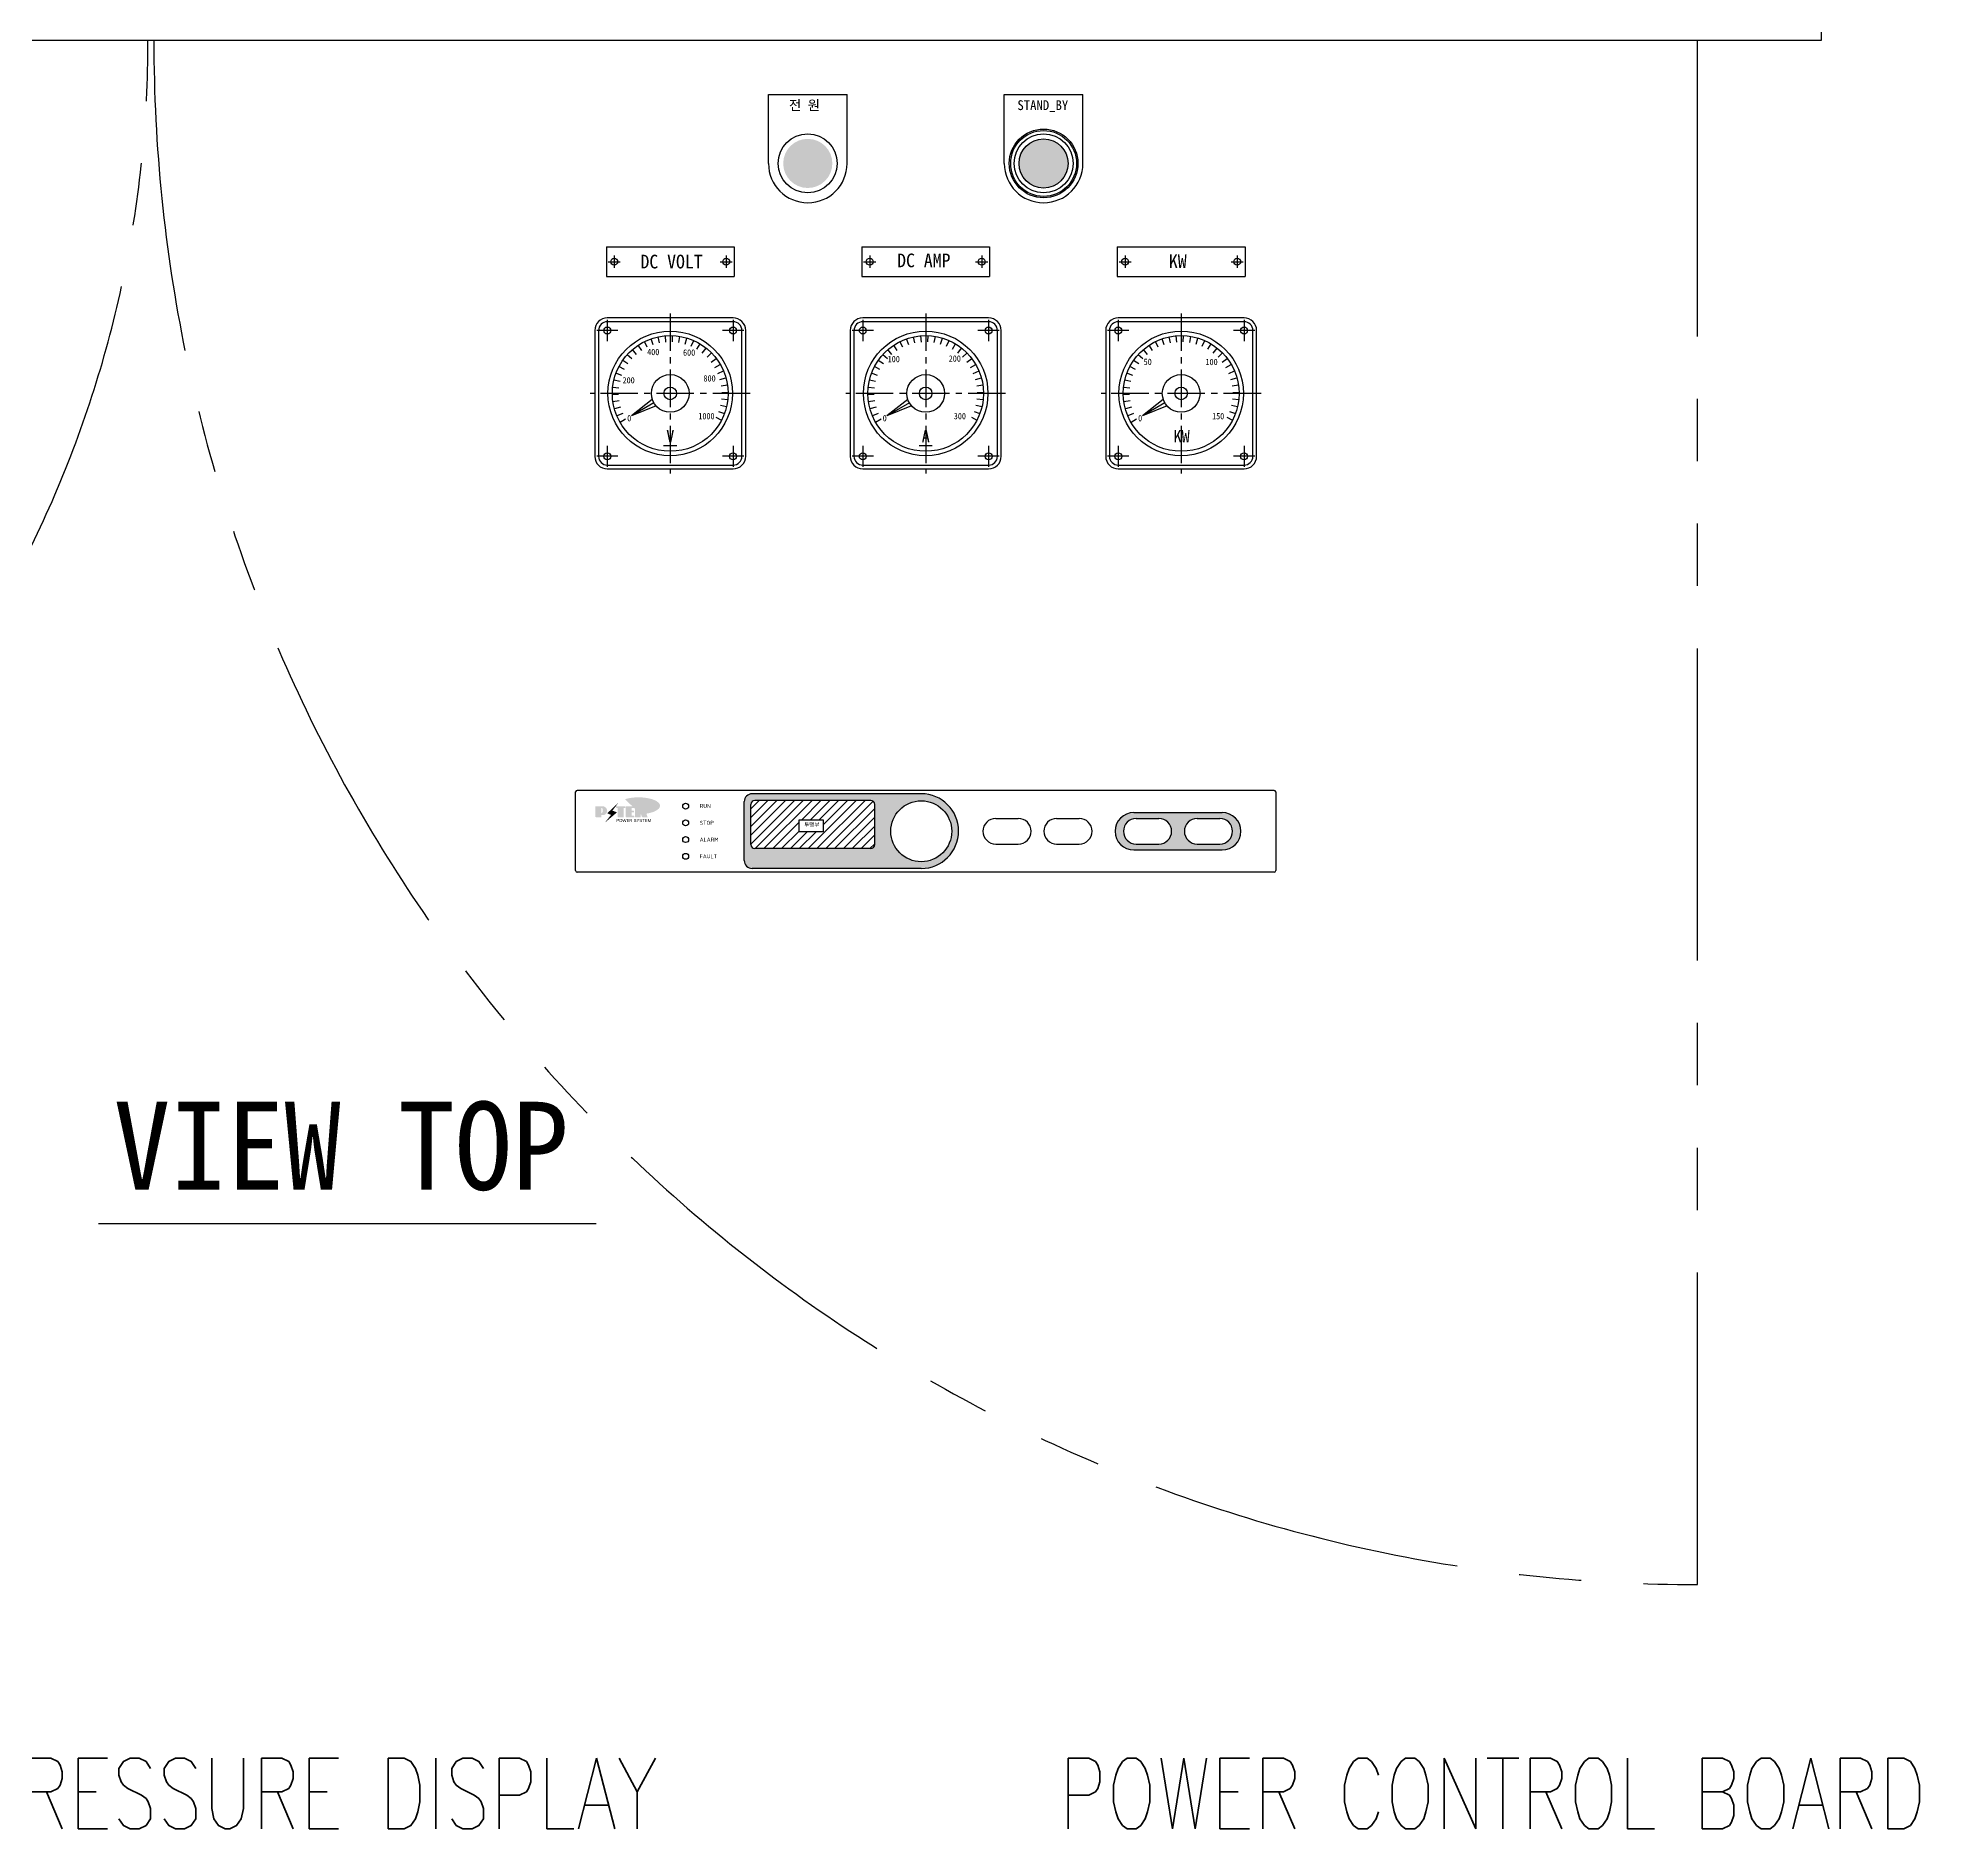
# Model space of a CAD drawing. Header units: millimetres. Extents: x -8980 to 16421, y 0 to 6237.
# Drawn here: x -5838 to -4865, y 4134 to 5045 of the extents above; entities that cross this region are included whole.
import ezdxf
from ezdxf.enums import TextEntityAlignment as Align

# ---------------------------------------------------------------- set-up
doc = ezdxf.new("R2010")
doc.units = ezdxf.units.MM
for name, pattern in [('CENTER', [50.8, 31.75, -6.35, 6.35, -6.35]), ('CENTER2', [28.575, 19.05, -3.175, 3.175, -3.175]), ('PHANTOM2', [31.75, 15.875, -3.175, 3.175, -3.175, 3.175, -3.175])]:
    doc.linetypes.add(name, pattern=pattern)
for name, color, linetype in [('4', 7, 'Continuous'), ('8', 2, 'Continuous'), ('case', 3, 'Continuous'), ('CEN', 1, 'CENTER'), ('SINK', 151, 'Continuous'), ('TAMPLATE', 7, 'Continuous')]:
    doc.layers.add(name, color=color, linetype=linetype)
doc.styles.add('h1', font='')
doc.styles.add('HAN', font='')
doc.styles.add('SINGLE', font='romans.shx', dxfattribs={"width": 0.75, "bigfont": 'ghs.shx'})
doc.styles.get("Standard").update_dxf_attribs({"font": 'ISOCP.SHX', "bigfont": 'WHGTXT.SHX'})
doc.styles.get('h1').set_extended_font_data('New Gulim')
doc.styles.get('HAN').set_extended_font_data('GulimChe')
doc.dimstyles.new('PS-10', dxfattribs={"dimscale": 10, "dimtxt": 3.2, "dimasz": 2.5, "dimexe": 2, "dimexo": 2.5, "dimgap": 2, "dimtad": 1, "dimtoh": 1, "dimrnd": 0.05, "dimzin": 12, "dimdsep": 46, "dimtxsty": 'Standard', "dimcen": 0, "dimclrt": 2, "dimazin": 3, "dimtfac": 1, "dimtofl": 0, "dimtmove": 0, "dimatfit": 3, "dimfxl": 0, "dimtolj": 1, "dimtzin": 0, "dimarcsym": 0})

# ---------------------------------------------------------------- blocks, each defined once
blk = doc.blocks.new('A$C5BCB7C3E')
for p, q in [((-4, 7.5), (61, 7.5)), ((-4, 7.5), (-4, -7.5)), ((-3.08, 0), (3.08, 0)), ((0, 3.08), (0, -3.08)), ((53.92, 0), (60.08, 0)), ((57, 3.08), (57, -3.08)), ((61, 7.5), (61, -7.5)), ((-4, -7.5), (61, -7.5))]:
    blk.add_line(p, q)
for centre in [(0, 0), (57, 0)]:
    blk.add_circle(centre, 1.75)
at = {"layer": 'CEN', "color": 1, "linetype": 'CENTER'}
for p, q in [((-3.08, 0), (3.08, 0)), ((-3.08, 0), (3.08, 0)), ((0, 3.08), (0, -3.08)), ((0, 3.08), (0, -3.08)), ((0, 3.08), (0, -3.08)), ((0, 3.08), (0, -3.08)), ((53.92, 0), (60.08, 0)), ((53.92, 0), (60.08, 0)), ((53.92, 0), (60.08, 0)), ((53.92, 0), (60.08, 0)), ((57, 3.08), (57, -3.08)), ((57, 3.08), (57, -3.08)), ((57, 3.08), (57, -3.08)), ((57, 3.08), (57, -3.08))]:
    blk.add_line(p, q, dxfattribs=at)
at = {"color": 3, "style": 'HAN'}
blk.add_text('DC VOLT', height=7, dxfattribs=at).set_placement((13.36, -3.43))
blk = doc.blocks.new('A$C34360021')
for p, q in [((-4, 7.5), (61, 7.5)), ((-4, 7.5), (-4, -7.5)), ((-3.08, 0), (3.08, 0)), ((0, 3.08), (0, -3.08)), ((53.92, 0), (60.08, 0)), ((57, 3.08), (57, -3.08)), ((61, 7.5), (61, -7.5)), ((-4, -7.5), (61, -7.5))]:
    blk.add_line(p, q)
for centre in [(0, 0), (57, 0)]:
    blk.add_circle(centre, 1.75)
at = {"layer": 'CEN', "color": 1, "linetype": 'CENTER'}
for p, q in [((-3.08, 0), (3.08, 0)), ((-3.08, 0), (3.08, 0)), ((-3.08, 0), (3.08, 0)), ((-3.08, 0), (3.08, 0)), ((0, 3.08), (0, -3.08)), ((0, 3.08), (0, -3.08)), ((0, 3.08), (0, -3.08)), ((0, 3.08), (0, -3.08)), ((53.92, 0), (60.08, 0)), ((53.92, 0), (60.08, 0)), ((53.92, 0), (60.08, 0)), ((53.92, 0), (60.08, 0)), ((57, 3.08), (57, -3.08)), ((57, 3.08), (57, -3.08)), ((57, 3.08), (57, -3.08)), ((57, 3.08), (57, -3.08))]:
    blk.add_line(p, q, dxfattribs=at)
at = {"color": 3, "style": 'HAN'}
blk.add_text('DC AMP', height=7, dxfattribs=at).set_placement((13.97, -2.83))
blk = doc.blocks.new('A$C6F9E4155')
for p, q in [((-4, 7.5), (-4, -7.5)), ((-4, 7.5), (61, 7.5)), ((-3.08, 0), (3.08, 0)), ((0, 3.08), (0, -3.08)), ((53.92, 0), (60.08, 0)), ((57, 3.08), (57, -3.08)), ((61, 7.5), (61, -7.5)), ((-4, -7.5), (61, -7.5))]:
    blk.add_line(p, q)
for centre in [(0, 0), (57, 0)]:
    blk.add_circle(centre, 1.75)
at = {"layer": 'CEN', "color": 1, "linetype": 'CENTER'}
for p, q in [((-3.08, 0), (3.08, 0)), ((-3.08, 0), (3.08, 0)), ((-3.08, 0), (3.08, 0)), ((-3.08, 0), (3.08, 0)), ((0, 3.08), (0, -3.08)), ((0, 3.08), (0, -3.08)), ((0, 3.08), (0, -3.08)), ((0, 3.08), (0, -3.08)), ((53.92, 0), (60.08, 0)), ((53.92, 0), (60.08, 0)), ((53.92, 0), (60.08, 0)), ((53.92, 0), (60.08, 0)), ((57, 3.08), (57, -3.08)), ((57, 3.08), (57, -3.08)), ((57, 3.08), (57, -3.08)), ((57, 3.08), (57, -3.08))]:
    blk.add_line(p, q, dxfattribs=at)
at = {"color": 3, "style": 'HAN'}
blk.add_text('KW', height=7, dxfattribs=at).set_placement((22.26, -3.27))
blk = doc.blocks.new('A$C4862291F')
for color, points in [(7, [(-12.5, 0, 1), (12.5, 0, 1)]), (1, [(107.5, 0, 1), (132.5, 0, 1)])]:
    blk.add_hatch(color=color).paths.add_polyline_path(points)
for p, q in [((-20, 35), (20, 35)), ((-20, 0), (-20, 35)), ((20, 0), (20, 35)), ((100, 35, 0), (140, 35, 0)), ((100, 0, 0), (100, 35, 0)), ((140, 0, 0), (140, 35, 0))]:
    blk.add_line(p, q)
at = {"color": 3}
for centre in [(0, 0), (0, 0), (120, 0), (120, 0, 0), (120, 0, 0)]:
    blk.add_circle(centre, 15, dxfattribs=at)
for centre, radius in [((0, 0), 15), ((120, 0, 0), 17.5), ((120, 0, 0), 16.75), ((120, 0, 0), 15), ((120, 0, 0), 12.5)]:
    blk.add_circle(centre, radius)
at = {"color": 0}
blk.add_circle((120, 0, 0), 15, dxfattribs=at)
blk.add_circle((120, 0, 0), 15, dxfattribs=at)
blk.add_circle((120, 0, 0), 15, dxfattribs=at)
blk.add_circle((120, 0, 0), 15, dxfattribs=at)
blk.add_circle((120, 0, 0), 15, dxfattribs=at)
for centre in [(0, 0), (120, 0, 0)]:
    blk.add_arc(centre, 20, 180, 0)
at = {"layer": 'case', "color": 3}
blk.add_circle((120, 0, 0), 15, dxfattribs=at)
at = {"style": 'HAN'}
for s, p in [('전 원', (-9.58, 27.14)), ('STAND_BY', (106.68, 27.14, 0))]:
    blk.add_text(s, height=5, dxfattribs=at).set_placement(p)
blk = doc.blocks.new('A$C1517136A')
at = {"color": 1, "linetype": 'CENTER2'}
for p, q in [((0, 40.66), (0, -40.66)), ((0, 40.66), (0, -40.66)), ((0, 40.66), (0, -40.66)), ((40.66, 0), (-40.66, 0)), ((40.66, 0), (-40.66, 0)), ((40.66, 0), (-40.66, 0))]:
    blk.add_line(p, q, dxfattribs=at)
for p, q in [((-38.4, 32.29), (-38.4, -32.66)), ((-36.48, 32), (-36.48, -32)), ((32, 38.4), (-32, 38.4)), ((32, 36.48), (-32, 36.48)), ((-2.2, 26.15), (-2.46, 29.34)), ((1.1, 26.22), (1.23, 29.41)), ((36.48, -32, 0), (36.48, 32, 0)), ((38.4, -32, 0), (38.4, 32, 0)), ((-19.5, 17.56), (-21.88, 19.7)), ((-17.15, 19.86), (-19.24, 22.29)), ((-14.52, 21.86), (-16.29, 24.52)), ((-11.67, 23.5), (-13.09, 26.37)), ((-8.63, 24.78), (-9.68, 27.8)), ((-5.46, 25.67), (-6.12, 28.8)), ((4.38, 25.87), (4.91, 29.03)), ((7.58, 25.12), (8.51, 28.18)), ((10.67, 23.97), (11.97, 26.89)), ((13.59, 22.44), (15.25, 25.18)), ((16.3, 20.56), (18.29, 23.07)), ((18.75, 18.36), (21.03, 20.6)), ((-24.59, 9.15), (-27.59, 10.26)), ((-23.25, 12.16), (-26.09, 13.64)), ((-21.55, 14.98), (-24.17, 16.8)), ((20.9, 15.86), (23.45, 17.8)), ((22.72, 13.12), (25.5, 14.72)), ((24.19, 10.17), (27.14, 11.41)), ((-26.1, 2.74), (-29.28, 3.08)), ((-25.55, 5.99), (-28.66, 6.72)), ((25.27, 7.06), (28.36, 7.92)), ((25.96, 3.83), (29.12, 4.3)), ((26.23, 0.55), (29.43, 0.62)), ((-26.23, -0.55), (-29.43, -0.62)), ((-25.96, -3.83), (-29.12, -4.3)), ((-25.27, -7.06), (-28.36, -7.92)), ((24.59, -9.15), (27.59, -10.26)), ((25.55, -5.99), (28.66, -6.72)), ((26.1, -2.74), (29.28, -3.08)), ((-24.19, -10.17), (-27.14, -11.41)), ((-22.72, -13.12), (-25.5, -14.72)), ((23.25, -12.16), (26.09, -13.64)), ((-32, -36.48), (32, -36.48)), ((-32, -38.4), (32, -38.4))]:
    blk.add_line(p, q)
at = {"color": 1, "linetype": 'CENTER'}
for p, q in [((-26.58, 32), (-37.42, 32)), ((-32, 37.42), (-32, 26.58)), ((37.42, 32), (26.58, 32)), ((32, 37.42), (32, 26.58)), ((-32, -26.58), (-32, -37.42)), ((32, -26.58), (32, -37.42)), ((-26.58, -32), (-37.42, -32)), ((37.42, -32), (26.58, -32))]:
    blk.add_line(p, q, dxfattribs=at)
at = {"color": 3}
for p in [(-9.11, -3.02), (-8.31, -4.8), (-7.17, -6.38)]:
    blk.add_line(p, (-19.69, -11.37), dxfattribs=at)
for centre, radius in [((-32, 32), 1.76), ((0, 0), 31.68), ((0, 0), 29.44), ((32, 32), 1.76), ((0, 0), 9.6), ((0, 0), 3.2), ((-32, -32), 1.76), ((32, -32), 1.76)]:
    blk.add_circle(centre, radius)
blk.add_circle((0, 0), 31.68, dxfattribs=at)
blk.add_circle((0, 0), 31.68, dxfattribs=at)
blk.add_circle((0, 0), 31.68, dxfattribs=at)
for centre, radius, start, end in [((-32, 32), 6.4, 90, 180), ((-32, 32), 4.48, 90, 180), ((32, 32), 6.4, 0, 90), ((32, 32), 4.48, 0, 90), ((-32, -32), 6.4, 180, 270), ((-32, -32), 4.48, 180, 270), ((32, -32), 6.4, 270, 0), ((32, -32), 4.48, 270, 0)]:
    blk.add_arc(centre, radius, start, end)
at = {"color": 3, "style": 'HAN'}
for s, p in [('50', (-19.09, 17.69, -2066.5)), ('100', (12.38, 17.61, -2066.5)), ('0', (-21.89, -10.98, -2066.5)), ('150', (15.72, -9.95, -2066.5))]:
    blk.add_text(s, height=3.2, dxfattribs=at).set_placement(p, align=Align.TOP_LEFT)
at = {"color": 3, "insert": (-3.92, -18.55), "char_height": 6.4, "attachment_point": 1, "style": 'HAN'}
blk.add_mtext('KW', dxfattribs=at)
blk = doc.blocks.new('A$C7956288B')
at = {"color": 1, "linetype": 'CENTER2'}
for p, q in [((0, 40.66), (0, -40.66)), ((40.66, 0), (-40.66, 0))]:
    blk.add_line(p, q, dxfattribs=at)
for p, q in [((-38.4, 32.29), (-38.4, -32.66)), ((-36.48, 32), (-36.48, -32)), ((32, 38.4), (-32, 38.4)), ((32, 36.48), (-32, 36.48)), ((-2.2, 26.15), (-2.46, 29.34)), ((1.1, 26.22), (1.23, 29.41)), ((36.48, -32, 0), (36.48, 32, 0)), ((38.4, -32, 0), (38.4, 32, 0)), ((-19.5, 17.56), (-21.88, 19.7)), ((-17.15, 19.86), (-19.24, 22.29)), ((-14.52, 21.86), (-16.29, 24.52)), ((-11.67, 23.5), (-13.09, 26.37)), ((-8.63, 24.78), (-9.68, 27.8)), ((-5.46, 25.67), (-6.12, 28.8)), ((4.38, 25.87), (4.91, 29.03)), ((7.58, 25.12), (8.51, 28.18)), ((10.67, 23.97), (11.97, 26.89)), ((13.59, 22.44), (15.25, 25.18)), ((16.3, 20.56), (18.29, 23.07)), ((18.75, 18.36), (21.03, 20.6)), ((-24.59, 9.15), (-27.59, 10.26)), ((-23.25, 12.16), (-26.09, 13.64)), ((-21.55, 14.98), (-24.17, 16.8)), ((20.9, 15.86), (23.45, 17.8)), ((22.72, 13.12), (25.5, 14.72)), ((24.19, 10.17), (27.14, 11.41)), ((-26.1, 2.74), (-29.28, 3.08)), ((-25.55, 5.99), (-28.66, 6.72)), ((25.27, 7.06), (28.36, 7.92)), ((25.96, 3.83), (29.12, 4.3)), ((26.23, 0.55), (29.43, 0.62)), ((-26.23, -0.55), (-29.43, -0.62)), ((-25.96, -3.83), (-29.12, -4.3)), ((-25.27, -7.06), (-28.36, -7.92)), ((24.59, -9.15), (27.59, -10.26)), ((25.55, -5.99), (28.66, -6.72)), ((26.1, -2.74), (29.28, -3.08)), ((-24.19, -10.17), (-27.14, -11.41)), ((-22.72, -13.12), (-25.5, -14.72)), ((23.25, -12.16), (26.09, -13.64)), ((-32, -36.48), (32, -36.48)), ((-32, -38.4), (32, -38.4))]:
    blk.add_line(p, q)
at = {"color": 1, "linetype": 'CENTER'}
for p, q in [((-26.58, 32), (-37.42, 32)), ((-32, 37.42), (-32, 26.58)), ((37.42, 32), (26.58, 32)), ((32, 37.42), (32, 26.58)), ((-32, -26.58), (-32, -37.42)), ((32, -26.58), (32, -37.42)), ((-26.58, -32), (-37.42, -32)), ((37.42, -32), (26.58, -32))]:
    blk.add_line(p, q, dxfattribs=at)
at = {"color": 3}
for p, q in [((-9.11, -3.02), (-19.69, -11.37)), ((-8.31, -4.8), (-19.69, -11.37)), ((-7.17, -6.38), (-19.69, -11.37)), ((-3.36, -26.47), (3.36, -26.47))]:
    blk.add_line(p, q, dxfattribs=at)
for centre, radius in [((-32, 32), 1.76), ((0, 0), 31.68), ((0, 0), 29.44), ((32, 32), 1.76), ((0, 0), 9.6), ((0, 0), 3.2), ((-32, -32), 1.76), ((32, -32), 1.76)]:
    blk.add_circle(centre, radius)
for centre, radius, start, end in [((-32, 32), 6.4, 90, 180), ((-32, 32), 4.48, 90, 180), ((32, 32), 6.4, 0, 90), ((32, 32), 4.48, 0, 90), ((-32, -32), 6.4, 180, 270), ((-32, -32), 4.48, 180, 270), ((32, -32), 6.4, 270, 0), ((32, -32), 4.48, 270, 0)]:
    blk.add_arc(centre, radius, start, end)
at = {"color": 3, "style": 'HAN'}
for s, p in [('400', (-11.73, 22.68, -2066.5)), ('600', (6.53, 22.4, -2066.5)), ('200', (-24.25, 8.29, -2066.5)), ('800', (16.94, 9.25, -2066.5)), ('0', (-21.89, -10.98, -2066.5)), ('1000', (14.3, -9.95, -2066.5))]:
    blk.add_text(s, height=3.2, dxfattribs=at).set_placement(p, align=Align.TOP_LEFT)
at = {"color": 3, "insert": (-2.03, -18.55), "char_height": 6.4, "attachment_point": 1, "style": 'HAN'}
blk.add_mtext('V', dxfattribs=at)
blk = doc.blocks.new('A$C348D2C00')
at = {"color": 1, "linetype": 'CENTER2'}
for p, q in [((0, 40.66), (0, -40.66)), ((0, 40.66), (0, -40.66)), ((40.66, 0), (-40.66, 0)), ((40.66, 0), (-40.66, 0))]:
    blk.add_line(p, q, dxfattribs=at)
for p, q in [((-38.4, 32.29), (-38.4, -32.66)), ((-36.48, 32), (-36.48, -32)), ((32, 38.4), (-32, 38.4)), ((32, 36.48), (-32, 36.48)), ((-2.2, 26.15), (-2.46, 29.34)), ((1.1, 26.22), (1.23, 29.41)), ((36.48, -32, 0), (36.48, 32, 0)), ((38.4, -32, 0), (38.4, 32, 0)), ((-19.5, 17.56), (-21.88, 19.7)), ((-17.15, 19.86), (-19.24, 22.29)), ((-14.52, 21.86), (-16.29, 24.52)), ((-11.67, 23.5), (-13.09, 26.37)), ((-8.63, 24.78), (-9.68, 27.8)), ((-5.46, 25.67), (-6.12, 28.8)), ((4.38, 25.87), (4.91, 29.03)), ((7.58, 25.12), (8.51, 28.18)), ((10.67, 23.97), (11.97, 26.89)), ((13.59, 22.44), (15.25, 25.18)), ((16.3, 20.56), (18.29, 23.07)), ((18.75, 18.36), (21.03, 20.6)), ((-24.59, 9.15), (-27.59, 10.26)), ((-23.25, 12.16), (-26.09, 13.64)), ((-21.55, 14.98), (-24.17, 16.8)), ((20.9, 15.86), (23.45, 17.8)), ((22.72, 13.12), (25.5, 14.72)), ((24.19, 10.17), (27.14, 11.41)), ((-26.1, 2.74), (-29.28, 3.08)), ((-25.55, 5.99), (-28.66, 6.72)), ((25.27, 7.06), (28.36, 7.92)), ((25.96, 3.83), (29.12, 4.3)), ((26.23, 0.55), (29.43, 0.62)), ((-26.23, -0.55), (-29.43, -0.62)), ((-25.96, -3.83), (-29.12, -4.3)), ((-25.27, -7.06), (-28.36, -7.92)), ((24.59, -9.15), (27.59, -10.26)), ((25.55, -5.99), (28.66, -6.72)), ((26.1, -2.74), (29.28, -3.08)), ((-24.19, -10.17), (-27.14, -11.41)), ((-22.72, -13.12), (-25.5, -14.72)), ((23.25, -12.16), (26.09, -13.64)), ((-32, -36.48), (32, -36.48)), ((-32, -38.4), (32, -38.4))]:
    blk.add_line(p, q)
at = {"color": 1, "linetype": 'CENTER'}
for p, q in [((-26.58, 32), (-37.42, 32)), ((-32, 37.42), (-32, 26.58)), ((37.42, 32), (26.58, 32)), ((32, 37.42), (32, 26.58)), ((-32, -26.58), (-32, -37.42)), ((32, -26.58), (32, -37.42)), ((-26.58, -32), (-37.42, -32)), ((37.42, -32), (26.58, -32))]:
    blk.add_line(p, q, dxfattribs=at)
at = {"color": 3}
for p, q in [((-9.11, -3.02), (-19.69, -11.37)), ((-8.31, -4.8), (-19.69, -11.37)), ((-7.17, -6.38), (-19.69, -11.37)), ((-3.36, -26.47), (3.36, -26.47))]:
    blk.add_line(p, q, dxfattribs=at)
for centre, radius in [((-32, 32), 1.76), ((0, 0), 31.68), ((0, 0), 29.44), ((32, 32), 1.76), ((0, 0), 9.6), ((0, 0), 3.2), ((-32, -32), 1.76), ((32, -32), 1.76)]:
    blk.add_circle(centre, radius)
for centre, radius, start, end in [((-32, 32), 6.4, 90, 180), ((-32, 32), 4.48, 90, 180), ((32, 32), 6.4, 0, 90), ((32, 32), 4.48, 0, 90), ((-32, -32), 6.4, 180, 270), ((-32, -32), 4.48, 180, 270), ((32, -32), 6.4, 270, 0), ((32, -32), 4.48, 270, 0)]:
    blk.add_arc(centre, radius, start, end)
at = {"color": 3, "style": 'HAN'}
for s, p in [('100', (-19.36, 19.07, -2066.5)), ('200', (11.71, 19.35, -2066.5)), ('0', (-21.89, -10.98, -2066.5)), ('300', (14.3, -9.95, -2066.5))]:
    blk.add_text(s, height=3.2, dxfattribs=at).set_placement(p, align=Align.TOP_LEFT)
at = {"color": 3, "insert": (-2.03, -18.55), "char_height": 6.4, "attachment_point": 1, "style": 'HAN'}
blk.add_mtext('A', dxfattribs=at)
blk = doc.blocks.new('A$C625E00E4')
h = blk.add_hatch(color=152)
edge = h.paths.add_edge_path(flags=16)
edge.add_arc((175.89, 0), 15.5, 0, 360)
edge = h.paths.add_edge_path(flags=16)
edge.add_arc((150.2, 13.68), 2, 0, 90)
edge.add_line((150.2, 15.68), (91.2, 15.68))
edge.add_arc((91.2, 13.68), 2, 90, 180)
edge.add_line((89.2, 13.68), (89.2, -6.82))
edge.add_arc((91.2, -6.82), 2, 180, 270)
edge.add_line((91.2, -8.82), (150.2, -8.82))
edge.add_arc((150.2, -6.82), 2, 270, 360)
edge.add_line((152.2, -6.82), (152.2, 13.68))
edge = h.paths.add_edge_path()
edge.add_arc((89.8, 15.08), 4, 90, 180)
edge.add_line((85.8, 15.08), (85.8, -14.92))
edge.add_arc((89.8, -14.92), 4, 180, 270)
edge.add_line((89.8, -18.92), (175.89, -18.92))
edge.add_arc((175.89, 0.08), 19, 270, 450)
edge.add_line((175.89, 19.08), (89.8, 19.08))
h = blk.add_hatch()
h.set_pattern_fill('ANSI31', color=256, style=0)
h.set_pattern_definition([(45, (-12264.8705, -317.9555), (-2.245064, 2.245064), [])])
h.paths.add_polyline_path([(113.77, 5.88), (125.95, 5.88), (125.95, -0.27), (113.77, -0.27)], flags=16)
edge = h.paths.add_edge_path()
edge.add_arc((150.2, -6.82), 2, 270, 360)
edge.add_line((152.2, -6.82), (152.2, 13.68))
edge.add_arc((150.2, 13.68), 2, 0, 90)
edge.add_line((150.2, 15.68), (91.2, 15.68))
edge.add_arc((91.2, 13.68), 2, 90, 180)
edge.add_line((89.2, 13.68), (89.2, -6.82))
edge.add_arc((91.2, -6.82), 2, 180, 270)
edge.add_line((91.2, -8.82), (150.2, -8.82))
h.paths.add_polyline_path([(115.6, 1.41), (124.78, 1.41), (124.78, 5.14), (115.6, 5.14)], flags=8)
h = blk.add_hatch(color=252)
edge = h.paths.add_edge_path()
edge.add_line((284.04, 9.5), (329.04, 9.5))
edge.add_arc((329.04, 0), 9.5, -90, 90, ccw=False)
edge.add_line((329.04, -9.5), (284.04, -9.5))
edge.add_arc((284.04, 0), 9.5, 90, 270, ccw=False)
edge = h.paths.add_edge_path(flags=16)
edge.add_line((316.29, 6.5), (327.79, 6.5))
edge.add_arc((327.79, 0), 6.5, -90, 90, ccw=False)
edge.add_line((327.79, -6.5), (316.29, -6.5))
edge.add_arc((316.29, 0), 6.5, 90, 270, ccw=False)
edge = h.paths.add_edge_path(flags=16)
edge.add_arc((296.79, 0), 6.5, 270, 450)
edge.add_line((296.79, 6.5), (285.29, 6.5))
edge.add_arc((285.29, 0), 6.5, 90, 270)
edge.add_line((285.29, -6.5), (296.79, -6.5))
at = {"layer": 'TAMPLATE'}
h = blk.add_hatch(color=1, dxfattribs=at)
h.paths.add_polyline_path([(12.85, 8.37), (13.69, 8.37, 1), (13.69, 12.74), (10.12, 12.74), (10.12, 7.28), (12.85, 7.28)])
h.paths.add_polyline_path([(12.85, 9.12), (12.85, 12.01), (12.99, 12.01, -0.414214), (13.71, 11.29), (13.71, 9.84, -0.414214), (12.99, 9.12)], flags=16)
h.paths.add_polyline_path([(24.23, 12.01), (25.07, 12.01), (25.07, 12.74), (20.62, 12.74), (20.62, 12.01), (21.46, 12.01), (21.46, 7.28), (24.23, 7.28)])
h.paths.add_polyline_path([(28.26, 9.75), (29.49, 9.75), (29.49, 10.51), (28.26, 10.51), (28.26, 12.01), (29.49, 12.01), (29.49, 12.74), (25.53, 12.74), (25.53, 7.28), (29.64, 7.28), (29.64, 8), (28.26, 8)])
h.paths.add_polyline_path([(32.94, 9.6), (33.76, 7.28), (36.44, 7.28), (35.07, 11.68), (36.38, 12.74), (35.13, 12.74), (32.94, 11.34), (32.94, 12.74), (30.19, 12.74), (30.19, 7.28), (32.94, 7.28)])
h = blk.add_hatch(color=250, dxfattribs=at)
h.paths.add_polyline_path([(13.05, 11.85), (13.18, 11.85, -0.129793), (13.54, 11.75, 0.221832), (12.99, 12.01), (12.85, 12.01), (12.85, 9.12), (12.99, 9.12, 0.02048), (13.05, 9.12)], flags=17)
h.paths.add_polyline_path([(13.05, 8.2), (13.89, 8.2, 0.72362), (15.19, 12.14, -0.679777), (13.69, 8.37), (12.85, 8.37), (12.85, 7.28), (10.32, 7.28), (10.32, 7.12), (13.05, 7.12)])
h.paths.add_polyline_path([(17.87, 8.22), (14.82, 4.37), (15.19, 4.69), (18.06, 8.31), (16.17, 9.19), (21.51, 14.25), (21.78, 14.61), (15.98, 9.1)])
h.paths.add_polyline_path([(20.81, 12.01), (20.81, 11.85), (21.46, 11.85), (21.46, 12.01)], flags=17)
h.paths.add_polyline_path([(24.43, 11.85), (25.27, 11.85), (25.27, 12.57), (25.07, 12.57), (25.07, 12.01), (24.23, 12.01), (24.23, 7.28), (21.66, 7.28), (21.66, 7.12), (24.43, 7.12)])
h.paths.add_polyline_path([(29.69, 10.35), (29.49, 10.35), (29.49, 9.75), (28.26, 9.75), (28.26, 8), (28.46, 8), (28.46, 9.58), (29.69, 9.58)])
h.paths.add_polyline_path([(29.84, 7.84), (29.64, 7.84), (29.64, 7.28), (25.73, 7.28), (25.73, 7.12), (29.84, 7.12)])
h.paths.add_polyline_path([(29.69, 12.57), (29.49, 12.57), (29.49, 12.01), (28.26, 12.01), (28.26, 10.51), (28.46, 10.51), (28.46, 11.85), (29.69, 11.85)])
h.paths.add_polyline_path([(33.13, 12.57), (32.94, 12.57), (32.94, 11.34), (33.13, 11.46)])
h.paths.add_polyline_path([(33.13, 9.04), (32.94, 9.6), (32.94, 7.28), (30.39, 7.28), (30.39, 7.12), (33.13, 7.12)])
h.paths.add_polyline_path([(36.58, 12.57), (36.18, 12.57), (35.07, 11.68), (36.44, 7.28), (33.9, 7.28), (33.95, 7.12), (36.63, 7.12), (35.26, 11.51)])
blk.add_hatch(color=5, dxfattribs=at).paths.add_polyline_path([(21.05, 9.59), (18.73, 10.51), (21.98, 14.69), (16.17, 9.19), (18.06, 8.31), (15.01, 4.46)])
h = blk.add_hatch(color=151, dxfattribs=at)
edge = h.paths.add_edge_path()
edge.add_ellipse((32.06, 12.96), major_axis=(-10.9, 0), ratio=0.39426, start_angle=111.51268, end_angle=334.46902)
edge.add_ellipse((30.76, 12.62), major_axis=(-10.1, 0), ratio=0.40699, start_angle=121.30662, end_angle=327.74369, ccw=False)
edge.add_line((36.01, 9.11), (36.06, 8.97))
for p, q in [((0, -20), (0, 20)), ((355.5, 20.8), (0.8, 20.8)), ((356.3, 20), (356.3, -20)), ((85.8, -14.92), (85.8, 15.08)), ((89.2, -6.82), (89.2, 13.68)), ((175.89, 19.08, 0), (89.8, 19.08)), ((150.2, 15.68), (91.2, 15.68)), ((152.2, -6.82), (152.2, 13.68)), ((284.04, 9.5), (329.04, 9.5)), ((150.2, -8.82), (91.2, -8.82)), ((284.04, -9.5), (329.04, -9.5)), ((175.89, -18.92, 0), (89.8, -18.92)), ((355.5, -20.8), (0.8, -20.8))]:
    blk.add_line(p, q)
blk.add_lwpolyline([(113.77, 5.88), (125.95, 5.88), (125.95, -0.27), (113.77, -0.27)], close=True)
at = {"color": 1}
for centre in [(56, 12.75), (56, 4.25), (56, -4.25), (56, -12.75)]:
    blk.add_circle(centre, 1.5, dxfattribs=at)
for centre, radius in [((56, 12.75), 1.5), ((175.89, 0, 0), 15.5), ((56, 4.25), 1.5), ((56, -4.25), 1.5), ((56, -12.75), 1.5)]:
    blk.add_circle(centre, radius)
for centre, radius, start, end in [((0.8, 20), 0.8, 90, 180), ((355.5, 20), 0.8, 0, 90), ((89.8, 15.08), 4, 90, 180), ((91.2, 13.68), 2, 90, 180), ((150.2, 13.68), 2, 0, 90), ((175.89, 0.08, 0), 19, 270, 90), ((284.04, 0), 9.5, 90, 270), ((329.04, 0), 9.5, 270, 90), ((91.2, -6.82), 2, 180, 270), ((150.2, -6.82), 2, 270, 0), ((89.8, -14.92), 4, 180, 270), ((0.8, -20), 0.8, 180, 270), ((355.5, -20), 0.8, 270, 0)]:
    blk.add_arc(centre, radius, start, end)
at = {"layer": 'SINK'}
for p, q in [((213.79, 6.5), (225.29, 6.5)), ((244.79, 6.5), (256.29, 6.5)), ((285.29, 6.5), (296.79, 6.5)), ((316.29, 6.5), (327.79, 6.5)), ((213.79, -6.5), (225.29, -6.5)), ((244.79, -6.5), (256.29, -6.5)), ((285.29, -6.5), (296.79, -6.5)), ((316.29, -6.5), (327.79, -6.5))]:
    blk.add_line(p, q, dxfattribs=at)
for centre, start, end in [((213.79, 0), 90, 270), ((225.29, 0), 270, 90), ((244.79, 0), 90, 270), ((256.29, 0), 270, 90), ((285.29, 0), 90, 270), ((296.79, 0), 270, 90), ((316.29, 0), 90, 270), ((327.79, 0), 270, 90)]:
    blk.add_arc(centre, 6.5, start, end, dxfattribs=at)
at = {"char_height": 2, "width": 17.6795, "attachment_point": 1}
for s, insert in [('{\\C250;RUN}', (63.14, 13.86)), ('{\\C250;STOP}', (63.14, 5.32)), ('{\\C250;ALARM}', (63.14, -3.25)), ('{\\C250;FAULT}', (63.14, -11.72))]:
    blk.add_mtext(s, dxfattribs=dict(at, insert=insert))
at = {"insert": (116.35, 4.39, -1905.73), "char_height": 2, "width": 17.6795, "attachment_point": 1, "style": 'h1'}
blk.add_mtext('{\\C254;투명부}', dxfattribs=at)
at = {"layer": 'TAMPLATE', "insert": (20.71, 6.26), "char_height": 1.573, "width": 57.5583, "attachment_point": 1}
blk.add_mtext('{\\fGulim|b0|i0|c129|p50;\\C250;POWER SYSTEM}', dxfattribs=at)

msp = doc.modelspace()

# ---------------------------------------------------------------- linework, layer by layer
at = {"color": 6, "linetype": 'PHANTOM2', "ltscale": 10}
msp.add_line((-4993.462, 4258.547, 0), (-4993.462, 5044.047, 0), dxfattribs=at)
msp.add_line((-5807.086, 4442.208, 0), (-5553.838, 4442.208, 0))
at = {"color": 3, "elevation": 0}
msp.add_lwpolyline([(-6430.462, 5744.047), (-4930.462, 5744.047), (-4930.462, 5044.047), (-6430.462, 5044.047)], close=True, dxfattribs=at)
at = {"color": 6, "linetype": 'PHANTOM2', "ltscale": 10}
for centre, radius, start, end in [((-6367.462, 5044.047, 0), 585.5, 270, 0), ((-4993.462, 5044.047, 0), 785.5, 180, 270)]:
    msp.add_arc(centre, radius, start, end, dxfattribs=at)

# ---------------------------------------------------------------- block references
for name, p in [('A$C4862291F', (-5446.212, 4981.511, 0)), ('A$C5BCB7C3E', (-5544.712, 4931.511, 0)), ('A$C34360021', (-5414.712, 4931.511, 0)), ('A$C6F9E4155', (-5284.712, 4931.511, 0)), ('A$C7956288B', (-5516.212, 4864.511, 0)), ('A$C348D2C00', (-5386.212, 4864.511, 0)), ('A$C1517136A', (-5256.212, 4864.511, 0)), ('A$C625E00E4', (-5564.362, 4641.782, 0))]:
    msp.add_blockref(name, p)

# ---------------------------------------------------------------- texts
at = {"color": 2, "style": 'HAN'}
msp.add_text('VIEW TOP', height=44.8, dxfattribs=at).set_placement((-5799.479, 4459.388, 0))
at = {"layer": '8', "char_height": 35.84, "attachment_point": 5, "style": 'SINGLE'}
for s, insert in [('\\A1;TEMPERATURE & PRESSURE DISPLAY', (-5854.358, 4152.254, 0)), ('\\A1;POWER CONTROL BOARD', (-5097.645, 4152.254, 0))]:
    msp.add_mtext(s, dxfattribs=dict(at, insert=insert))

# ---------------------------------------------------------------- leaders
at = {"layer": '4', "color": 0}
msp.add_leader([(-5000.462, 5328.682, 0), (-4759.644, 4939.531, 0), (-4298.847, 4939.531, 0)], dimstyle='PS-10', override={"dimtad": 0}, dxfattribs=at)

doc.saveas('drawing.dxf')
